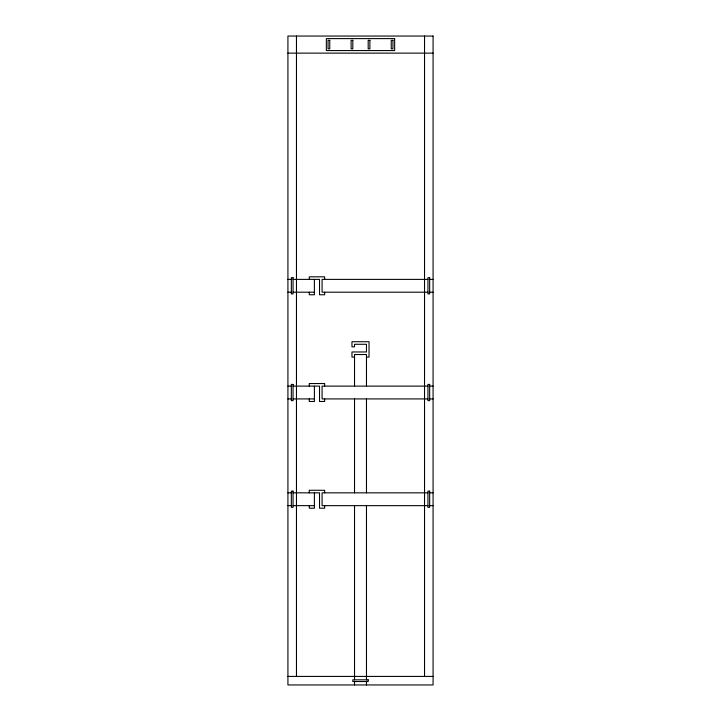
<?xml version="1.0" encoding="UTF-8"?>
<svg xmlns="http://www.w3.org/2000/svg" width="721" height="721" viewBox="0 0 721 721"><rect width="100%" height="100%" fill="white"/><g stroke="black" fill="none" stroke-linecap="round" stroke-linejoin="round"><path stroke-width="1.08" d="M287.922 53.129L433.078 53.129M287.922 279.387L291.338 279.387M293.05 279.387L319.52 279.387L319.52 294.754L324.639 294.754L324.639 292.194M427.95 279.387L322.08 279.387L322.08 292.194L427.95 292.194M429.662 279.387L433.078 279.387M287.922 292.194L291.338 292.194M293.05 292.194L314.392 292.194M429.662 292.194L433.078 292.194M354.525 357.084L351.965 357.084L351.965 351.965L366.475 351.965L366.475 344.277L354.525 344.277L354.525 346.837L351.965 346.837L351.965 341.718L369.035 341.718L369.035 357.084L366.475 357.084M287.922 386.114L291.338 386.114M293.05 386.114L319.52 386.114L319.52 401.48L324.639 401.48L324.639 398.92M427.95 386.114L322.08 386.114L322.08 398.92L427.95 398.92M429.662 386.114L433.078 386.114M287.922 398.92L291.338 398.92M293.05 398.92L314.392 398.92M429.662 398.92L433.078 398.92M287.922 492.84L291.338 492.84M293.05 492.84L319.52 492.84L319.52 508.206L324.639 508.206L324.639 505.646M427.95 492.84L322.08 492.84L322.08 505.646L427.95 505.646M429.662 492.84L433.078 492.84M287.922 505.646L291.338 505.646M293.05 505.646L314.392 505.646M429.662 505.646L433.078 505.646M287.922 676.415L433.078 676.415M424.534 36.05L424.534 676.415M366.475 386.114L366.475 354.525L354.525 354.525L354.525 386.114M366.475 398.92L366.475 492.84M366.475 505.646L366.475 679.831M366.475 681.534L366.475 684.95M354.525 398.92L354.525 492.84M354.525 505.646L354.525 679.831M354.525 681.534L354.525 684.95M324.639 279.387L324.639 276.828L309.273 276.828L309.273 279.387M324.639 386.114L324.639 383.554L309.273 383.554L309.273 386.114M324.639 492.84L324.639 490.28L309.273 490.28L309.273 492.84M314.392 279.387L314.392 294.754L309.273 294.754L309.273 292.194M314.392 386.114L314.392 401.48L309.273 401.48L309.273 398.92M314.392 492.84L314.392 508.206L309.273 508.206L309.273 505.646M296.466 36.05L296.466 676.415M433.078 36.05L287.922 36.05L287.922 684.95L433.078 684.95L433.078 36.05M394.648 38.61L326.352 38.61L326.352 50.569L394.648 50.569L394.648 38.61M329.758 40.322L328.055 40.322L328.055 48.857L329.758 48.857L329.758 40.322M352.812 40.322L351.109 40.322L351.109 48.857L352.812 48.857L352.812 40.322M369.891 40.322L368.188 40.322L368.188 48.857L369.891 48.857L369.891 40.322M392.945 40.322L391.242 40.322L391.242 48.857L392.945 48.857L392.945 40.322M293.05 277.684L291.338 277.684L291.338 293.907L293.05 293.907L293.05 277.684M429.662 277.684L427.95 277.684L427.95 293.907L429.662 293.907L429.662 277.684M293.05 384.41L291.338 384.41L291.338 400.633L293.05 400.633L293.05 384.41M429.662 384.41L427.95 384.41L427.95 400.633L429.662 400.633L429.662 384.41M293.05 491.136L291.338 491.136L291.338 507.359L293.05 507.359L293.05 491.136M429.662 491.136L427.95 491.136L427.95 507.359L429.662 507.359L429.662 491.136M368.188 679.831L352.812 679.831L352.812 681.534L368.188 681.534L368.188 679.831"/></g></svg>
